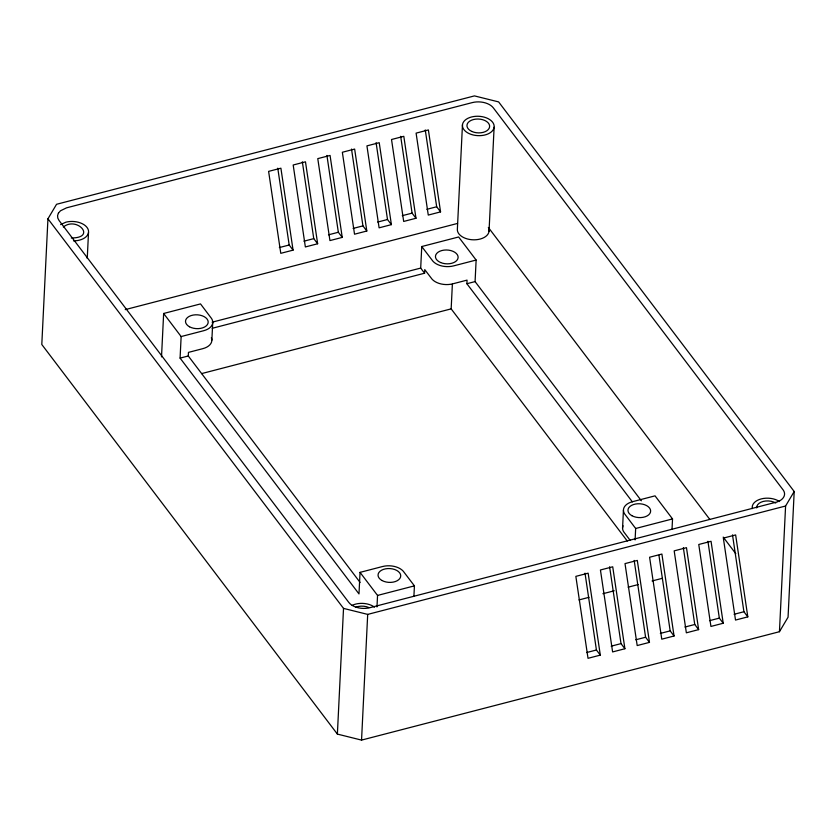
<?xml version="1.0" encoding="UTF-8"?>
<svg xmlns="http://www.w3.org/2000/svg" width="836" height="836" viewBox="0 0 836 836"><rect width="100%" height="100%" fill="white"/><g stroke="black" fill="none" stroke-linecap="round" stroke-linejoin="round"><path stroke-width="1.25" d="M47.945 218.792L41.8 344.495L337.378 734.092L361.549 740.1L779.445 631.713L788.055 617.208L794.2 491.505L498.622 101.908L474.451 95.9L56.555 204.287L47.945 218.792L343.523 608.389L367.694 614.397L785.589 506.01L794.2 491.505M87.247 258.46L88.522 232.418M161.515 356.899L163.647 313.479L200.515 303.917L211.612 318.589A15.884 9.687 2.8 0 1 203.681 330.711L181.14 336.553L163.647 313.479M413.925 596.005L414.426 585.869L403.265 571.218A15.884 9.687 2.8 0 0 382.585 566.515L360.044 572.367L358.989 593.915L180.085 358.101L181.14 336.553M360.097 582.441L188.288 355.979L188.455 352.384L202.803 348.664A15.884 9.687 2.8 0 0 211.351 337.723M211.863 340.147L212.741 322.194M337.378 734.092L343.523 608.389M361.549 740.1L367.694 614.397M376.984 606.926L377.548 595.431L360.044 572.367M212.198 328.297L424.594 273.215L420.696 268.084L421.752 246.536L458.63 236.975L476.133 260.048L475.078 281.596L641.369 500.785M424.594 273.215L424.761 269.62L431.177 278.022A15.884 9.698 2.8 0 0 452.715 283.843L467.052 280.123L466.885 283.717L632.382 501.872M627.282 541.038L451.158 308.871L452.37 284.23M462.475 124.689L457.386 228.845A15.884 9.687 2.8 0 0 474.012 239.827A15.884 9.687 2.8 0 0 488.82 228.845M489.029 231.373L494.118 127.229A15.884 9.687 2.8 0 0 471.494 116.988A15.884 9.687 2.8 0 0 469.289 133.666A15.884 9.687 2.8 0 0 494.128 127.229M622.559 528.174L623.437 510.221M635.099 539.899L635.663 528.488L624.565 513.816A15.884 9.687 2.8 0 1 632.497 501.704L655.037 495.852L672.531 518.926L672.029 529.146M779.445 631.713L785.589 506.01M63.317 226.995C77.058 216.012 96.903 238.135 71.3 237.957M60.62 224.612L65.887 222.188A15.884 9.687 2.8 0 1 88.083 229.263A15.884 9.687 2.8 0 1 73.495 240.872M279.349 247.56L289.183 245.011L293.07 250.142L280.781 253.329L268.607 171.38L280.896 168.193L293.07 250.142M303.928 241.186L313.761 238.636L317.649 243.767L305.359 246.954L293.185 165.005L305.474 161.818L317.649 243.767M328.506 234.811L338.34 232.262L342.237 237.393L329.938 240.58L317.774 158.631L330.063 155.444L342.237 237.393M353.095 228.437L362.928 225.887L366.816 231.018L354.527 234.205L342.352 152.256L354.642 149.069L366.816 231.018M377.673 222.062L387.507 219.513L391.394 224.633L379.105 227.831L366.931 145.882L379.22 142.695L391.394 224.633M402.252 215.688L412.085 213.138L415.983 218.259L403.683 221.446L391.52 139.507L403.809 136.32L415.983 218.259M426.841 209.314L436.674 206.764L440.562 211.884L428.272 215.071L416.098 133.133L428.387 129.946L440.562 211.884M125.233 309.623L457.553 223.431M212.104 322.194L420.696 268.084M476.133 260.048L453.593 265.89A15.884 9.698 2.8 0 1 432.055 260.069L421.752 246.536M180.085 358.101L188.288 355.979M466.885 283.717L475.078 281.596M201.56 373.608L451.158 308.871M377.548 595.431L414.426 585.869M635.663 528.488L672.531 518.926M578.961 599.934L589.046 597.312M602.913 593.717L614.251 590.78M628.118 587.175L638.213 584.563M652.07 580.968L662.164 578.355M586.59 652.55L596.423 650L600.311 655.121L588.022 658.308L575.847 576.37L588.147 573.172L600.311 655.121M611.179 646.176L621.012 643.626L624.9 648.746L612.61 651.934L600.436 569.985L612.725 566.798L624.9 648.746M635.757 639.791L645.591 637.241L649.478 642.372L637.189 645.559L625.014 563.61L637.304 560.423L649.478 642.372M660.335 633.416L670.169 630.866L674.056 635.997L661.767 639.185L649.593 557.236L661.893 554.049L674.056 635.997M684.924 627.042L694.758 624.492L698.645 629.623L686.356 632.81L674.182 550.861L686.471 547.674L698.645 629.623M709.503 620.667L719.336 618.117L723.224 623.248L710.934 626.436L698.76 544.487L711.049 541.3L723.224 623.248M734.081 614.293L743.915 611.743L747.812 616.874L735.513 620.061L723.349 538.112L735.638 534.925L747.812 616.874M488.339 227.434L709.806 519.417M723.203 537.088L735.805 553.704M630.177 540.37L623.687 531.78A15.884 9.687 2.8 0 1 623.039 525.781M732.503 534.883L743.915 611.743M707.925 541.289L719.336 618.117M683.346 547.674L694.758 624.492M658.946 555.323L670.169 630.866M634.179 560.423L645.591 637.241M609.601 566.798L621.012 643.626M585.012 573.172L596.423 650M425.263 129.935L436.674 206.764M400.674 136.31L412.085 213.138M376.095 142.684L387.507 219.513M351.517 149.059L362.928 225.887M326.928 155.444L338.34 232.262M302.35 161.818L313.761 238.636M277.771 168.193L289.183 245.011M355.875 607.218A11.349 6.918 2.8 0 1 368.885 607.563M352.155 605.368A15.884 9.687 2.8 0 1 374.528 607.155M752.327 508.612A15.853 9.677 2.8 0 1 761.241 498.904A15.853 9.677 2.8 0 1 779.539 501.558M756.716 507.933A11.349 6.918 2.8 0 1 763.174 501.443A11.349 6.918 2.8 0 1 775.724 503M58.415 213.159L57.579 215.521L57.788 218.06L59.063 220.505L348.8 602.422A15.884 9.698 2.8 0 0 369.951 607.678L777.271 501.903A15.853 9.677 2.8 0 0 783.447 490.345L493.344 107.875A15.884 9.698 2.8 0 0 472.194 102.619L66.587 207.819L60.422 210.818L58.415 213.159M189.469 326.761A11.349 6.918 2.8 0 0 207.997 323.344A11.349 6.918 2.8 0 0 193.085 315.078A11.349 6.918 2.8 0 0 189.469 326.761M382.01 580.508A11.349 6.918 2.8 0 0 400.538 577.091A11.349 6.918 2.8 0 0 385.626 568.825A11.349 6.918 2.8 0 0 382.01 580.508M440.593 262.525A11.349 6.918 2.8 0 0 458.107 257.645A11.349 6.918 2.8 0 0 441.669 250.581A11.349 6.918 2.8 0 0 440.593 262.525M631.922 515.707A11.349 6.918 2.8 0 0 650.45 512.29A11.349 6.918 2.8 0 0 635.538 504.024A11.349 6.918 2.8 0 0 631.922 515.707M471.859 131.461A11.349 6.918 2.8 0 0 489.603 126.863A11.349 6.918 2.8 0 0 473.437 119.548A11.349 6.918 2.8 0 0 471.859 131.461"/></g></svg>
